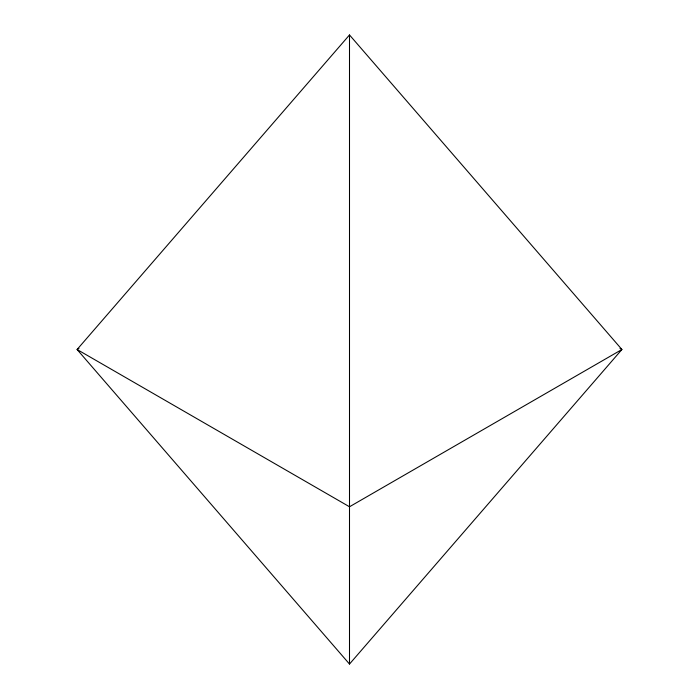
<?xml version="1.0" encoding="UTF-8"?>
<svg xmlns="http://www.w3.org/2000/svg" width="699" height="699" viewBox="0 0 699 699"><rect width="100%" height="100%" fill="white"/><g stroke="black" fill="none" stroke-linecap="round" stroke-linejoin="round"><path stroke-width="1.05" d="M349.5 34.95L77.091 349.5L349.5 664.05L621.909 349.5L349.5 34.95L349.5 664.05M78.987 348.408L77.091 349.5L349.5 506.775L621.909 349.5L620.013 348.408"/></g></svg>
